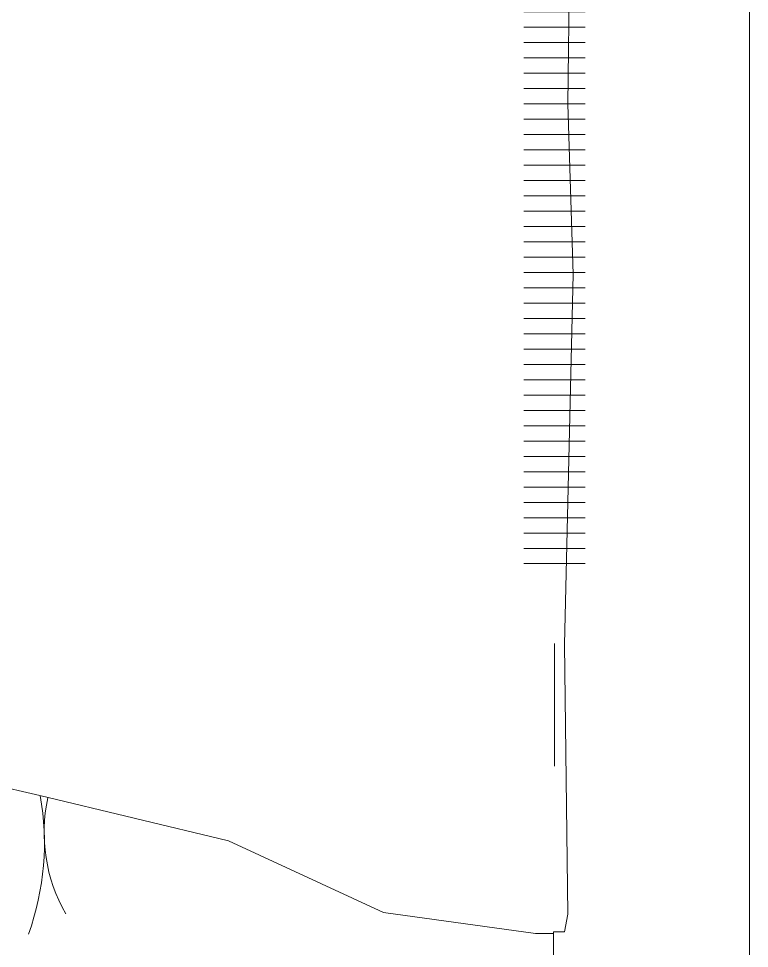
# Model space of a CAD drawing. Header units: millimetres. Extents: x -59 to 123, y 54 to 155.
# Drawn here: x -51.277 to -50.681, y 148.959 to 149.717 of the extents above; entities that cross this region are included whole.
import ezdxf

# ---------------------------------------------------------------- set-up
doc = ezdxf.new("R2010")
doc.units = ezdxf.units.MM
for name, pattern in [('ACAD_ISO02W100', [15, 12, -3]), ('DASHDOT', [25.4, 12.7, -6.35, 0, -6.35]), ('DASHED', [0.75, 0.5, -0.25])]:
    doc.linetypes.add(name, pattern=pattern)
for name, color, linetype, lineweight in [('DET-CORTE', 86, 'Continuous', 50), ('EJES', 6, 'ACAD_ISO02W100', 5), ('mobiliario', 7, 'Continuous', 0), ('MUROS', 7, 'Continuous', 80)]:
    doc.layers.add(name, color=color, linetype=linetype, lineweight=lineweight)

# ---------------------------------------------------------------- blocks, each defined once
blk = doc.blocks.new('CAMA MATRIMONIAL')
at = {"layer": 'mobiliario'}
for p, q in [((2858.22065, 869.14248), (2858.23549, 869.14248)), ((2858.23549, 869.09814), (2858.23549, 869.14408))]:
    blk.add_line(p, q, dxfattribs=at)
for points in [[(2858.23549, 869.95004), (2858.24573, 869.9432), (2858.24859, 869.93035), (2858.24716, 869.81892), (2858.25145, 869.68035), (2858.2443, 869.37836), (2858.24716, 869.15836), (2858.2443, 869.14408), (2858.23549, 869.14408)], [(2858.22065, 869.14248), (2858.0967, 869.15985), (2857.97041, 869.21832), (2857.81638, 869.25525), (2857.69628, 869.28295), (2857.4634, 869.30757), (2857.1748, 869.36913), (2857.00632, 869.43376), (2856.85539, 869.47992), (2856.80511, 869.49303)]]:
    blk.add_lwpolyline(points, dxfattribs=at)
for centre, radius, start, end in [((2857.59985, 869.21654), 0.22038, 340.27071, 10.08118), ((2857.95244, 869.22495), 0.13244, 167.68064, 209.99386)]:
    blk.add_arc(centre, radius, start, end, dxfattribs=at)

msp = doc.modelspace()

# ---------------------------------------------------------------- hatches: boundary and pattern name
at = {"layer": 'DET-CORTE', "linetype": 'DASHDOT', "lineweight": 5, "ltscale": 0.1}
h = msp.add_hatch(dxfattribs=at)
h.set_pattern_fill('ANSI31', color=256, scale=0.1, angle=-45, style=0)
h.set_pattern_definition([(1e-14, (-90.208243, 35.335076), (0, -0.0125), [])])
h.paths.add_polyline_path([(-50.81444, 149.26351), (-50.86444, 149.26351), (-50.86444, 149.76351), (-50.81444, 149.76351)])
h.paths.add_polyline_path([(-50.83924, 149.8828, -1), (-50.83924, 149.92701, -1)])
h.paths.add_polyline_path([(-50.81444, 150.04551), (-50.86444, 150.04551), (-50.86444, 150.7627), (-50.81444, 150.7627)])
h.paths.add_polyline_path([(-50.83924, 150.88181, -1), (-50.83924, 150.92603, -1)])
h.paths.add_polyline_path([(-50.81444, 151.0447), (-50.86444, 151.0447), (-50.86444, 151.5447), (-50.81444, 151.5447)])

# ---------------------------------------------------------------- linework, layer by layer
msp.add_line((-50.83944, 151.11239), (-50.83944, 130.39887), dxfattribs=at)
at = {"layer": 'EJES', "linetype": 'DASHED', "lineweight": 5, "ltscale": 1.5}
for p, q in [((-50.68057, 151.8941), (-50.68057, 130.73524)), ((-50.68057, 151.8941), (-50.68057, 130.73524)), ((-50.68057, 130.17046), (-50.68057, 151.32932)), ((-50.68057, 130.17046), (-50.68057, 151.32932))]:
    msp.add_line(p, q, dxfattribs=at)

# ---------------------------------------------------------------- block references
at = {"layer": 'MUROS', "lineweight": 5}
msp.add_blockref('CAMA MATRIMONIAL', (-2909.07577, -720.17168), dxfattribs=at)

doc.saveas('drawing.dxf')
